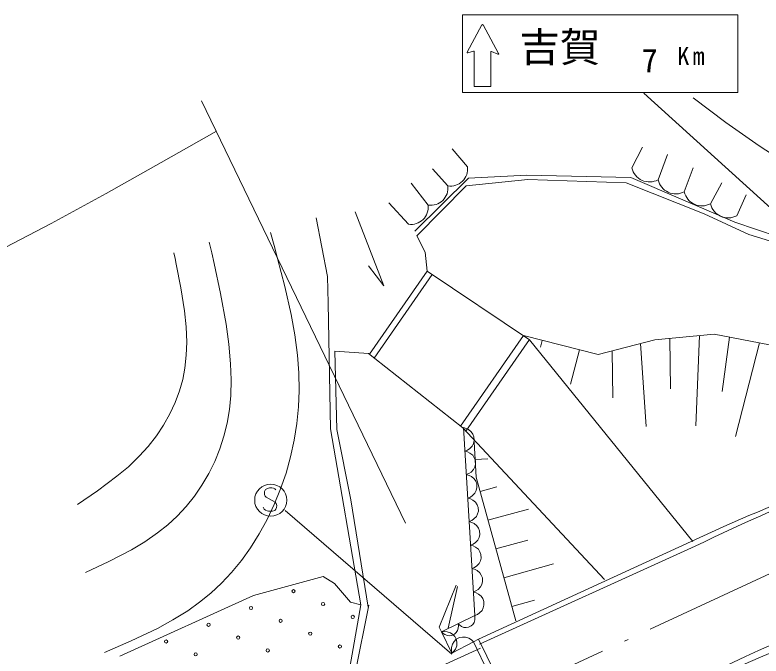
# Model space of a CAD drawing. Units: millimetres, scale not verified. Extents: x -10028 to 629972, y -208161 to 151839.
# Drawn here: x 283134 to 329352, y 72606 to 112332 of the extents above; entities that cross this region are included whole.
import ezdxf
from ezdxf.enums import TextEntityAlignment as Align

# ---------------------------------------------------------------- set-up
doc = ezdxf.new("R2010")
doc.units = ezdxf.units.MM
doc.header["$LTSCALE"] = 1000
doc.linetypes.add('DASHED_SPACED', pattern=[12, 6, -6])
doc.linetypes.add('LONG_DASHED_DOTTED', pattern=[15.25, 12, -1.5, 0.25, -1.5])
doc.layers.add('S-BGD', color=7, linetype='Continuous', lineweight=13)
doc.styles.add('ＭＳ ゴシック', font='')
doc.styles.get('ＭＳ ゴシック').set_extended_font_data('MS Gothic')

msp = doc.modelspace()

# ---------------------------------------------------------------- linework, layer by layer
at = {"layer": 'S-BGD'}
for p, q in [((310864, 107532), (310864, 112332)), ((310864, 112332), (327920, 112332)), ((327920, 112332), (327920, 107532)), ((311151, 110031), (312064, 111714)), ((312128, 111715), (313094, 109951)), ((311539, 110080), (311192, 109980)), ((311585, 107892), (311585, 110045)), ((312606, 110031), (312606, 107903)), ((313049, 109900), (312655, 110064)), ((311585, 107892), (312607, 107892)), ((327920, 107532), (310864, 107532)), ((344428, 87258), (322080, 107478)), ((294700, 107017), (307328, 80844)), ((325145, 107189), (327172, 105675)), ((327172, 105675), (329232, 104212)), ((292200, 103186), (295614, 105122)), ((311167, 102925), (310212, 104045)), ((321351, 102859), (322010, 104144)), ((329232, 104212), (330635, 103293)), ((322974, 102117), (323559, 103683)), ((288785, 101276), (292200, 103186)), ((309948, 101738), (308992, 102793)), ((324597, 101376), (325141, 102859)), ((307915, 98930), (311237, 102212)), ((311237, 102212), (314835, 102410)), ((314835, 102410), (321281, 102252)), ((321281, 102252), (327727, 99483)), ((308729, 100552), (307674, 101903)), ((308035, 98654), (311079, 101737)), ((311079, 101737), (314914, 102133)), ((314914, 102133), (321004, 101935)), ((321004, 101935), (325829, 99997)), ((326220, 100634), (326921, 101936)), ((285377, 99417), (288785, 101276)), ((327843, 99893), (328436, 101178)), ((307509, 99365), (306290, 100684)), ((304203, 100127), (305982, 95551)), ((325829, 99997), (328597, 98732)), ((281952, 97617), (285377, 99417)), ((302498, 96115), (301787, 99761)), ((327727, 99483), (330890, 98416)), ((299187, 98038), (298961, 98850)), ((308035, 98654), (308554, 97634)), ((328597, 98732), (334529, 96873)), ((295322, 97599), (295171, 98260)), ((299406, 97236), (299187, 98038)), ((293055, 97240), (292981, 97586)), ((295471, 96937), (295322, 97599)), ((308554, 97634), (308667, 96452)), ((293128, 96894), (293055, 97240)), ((299853, 95503), (299406, 97236)), ((293418, 95431), (293128, 96894)), ((295872, 95062), (295471, 96937)), ((305982, 95551), (305037, 96793)), ((305094, 91306), (308663, 96454)), ((305388, 91060), (308981, 96241)), ((308667, 96452), (315016, 92208)), ((302542, 94469), (302498, 96115)), ((293644, 93987), (293418, 95431)), ((300240, 93765), (299853, 95503)), ((296214, 93176), (295872, 95062)), ((302676, 86687), (302542, 94469)), ((293741, 93014), (293644, 93987)), ((300464, 92506), (300240, 93765)), ((293776, 92050), (293741, 93014)), ((296386, 91939), (296214, 93176)), ((300627, 91242), (300464, 92506)), ((310743, 86853), (314634, 92463)), ((314634, 92463), (319253, 91285)), ((322772, 92195), (326450, 92551)), ((325531, 92462), (325315, 86874)), ((326450, 92551), (332077, 91461)), ((293749, 91242), (293776, 92050)), ((311067, 86542), (315003, 92217)), ((315016, 92208), (325122, 79701)), ((315789, 92169), (315680, 91744)), ((319253, 91285), (322772, 92195)), ((323692, 92284), (323733, 89168)), ((327388, 92369), (326936, 89009)), ((329263, 92006), (327766, 86202)), ((296497, 90705), (296386, 91939)), ((318098, 91580), (317556, 89453)), ((321892, 91967), (322230, 86834)), ((293662, 90452), (293749, 91242)), ((300710, 90153), (300627, 91242)), ((303076, 86643), (302945, 91490)), ((305033, 91356), (302945, 91490)), ((305033, 91356), (305420, 91035)), ((320133, 91512), (320174, 88614)), ((296530, 89722), (296497, 90705)), ((305420, 91035), (310871, 86753)), ((293524, 89738), (293662, 90452)), ((300733, 89070), (300710, 90153)), ((293328, 89042), (293524, 89738)), ((296503, 88741), (296530, 89722)), ((293060, 88320), (293328, 89042)), ((296421, 87883), (296503, 88741)), ((300693, 88043), (300733, 89070)), ((292736, 87625), (293060, 88320)), ((296280, 87042), (296421, 87883)), ((300592, 87016), (300693, 88043)), ((292338, 86918), (292736, 87625)), ((291894, 86249), (292338, 86918)), ((296083, 86237), (296280, 87042)), ((300431, 85984), (300592, 87016)), ((304566, 75783), (302676, 86687)), ((303946, 82279), (303076, 86643)), ((310871, 86753), (319649, 77360)), ((311614, 75119), (310918, 86761)), ((311088, 86713), (310918, 86761)), ((311235, 86637), (311088, 86713)), ((311404, 86505), (311235, 86637)), ((311501, 86350), (311404, 86505)), ((291383, 85591), (291894, 86249)), ((295829, 85455), (296083, 86237)), ((300209, 84959), (300431, 85984)), ((311566, 86183), (311501, 86350)), ((311579, 85957), (311566, 86183)), ((290836, 84985), (291383, 85591)), ((311305, 85466), (311457, 85617)), ((311457, 85617), (311535, 85783)), ((311535, 85783), (311579, 85957)), ((311700, 83692), (311581, 85867)), ((295511, 84670), (295829, 85455)), ((311005, 85306), (311169, 85370)), ((311175, 85257), (311005, 85306)), ((311169, 85370), (311305, 85466)), ((311322, 85182), (311175, 85257)), ((311491, 85050), (311322, 85182)), ((311588, 84895), (311491, 85050)), ((290164, 84341), (290836, 84985)), ((295142, 83919), (295511, 84670)), ((299928, 83946), (300209, 84959)), ((311653, 84727), (311588, 84895)), ((311640, 84780), (312430, 84823)), ((311666, 84502), (311653, 84727)), ((289452, 83743), (290164, 84341)), ((311392, 84011), (311544, 84162)), ((311544, 84162), (311622, 84327)), ((311622, 84327), (311666, 84502)), ((288245, 82850), (289452, 83743)), ((294720, 83196), (295142, 83919)), ((299591, 82959), (299928, 83946)), ((311092, 83850), (311256, 83915)), ((311262, 83802), (311092, 83850)), ((311256, 83915), (311392, 84011)), ((311409, 83727), (311262, 83802)), ((311578, 83595), (311409, 83727)), ((314152, 74795), (311700, 83692)), ((294250, 82507), (294720, 83196)), ((311675, 83440), (311578, 83595)), ((311740, 83272), (311675, 83440)), ((311753, 83046), (311740, 83272)), ((287000, 82003), (288245, 82850)), ((298594, 82807), (298589, 82692)), ((298659, 82917), (298594, 82807)), ((298769, 82992), (298659, 82917)), ((298899, 83027), (298769, 82992)), ((299054, 83027), (298899, 83027)), ((299159, 83007), (299054, 83027)), ((299234, 82972), (299159, 83007)), ((299198, 81992), (299591, 82959)), ((299289, 82912), (299234, 82972)), ((311631, 82707), (311709, 82872)), ((311709, 82872), (311753, 83046)), ((311945, 82803), (312987, 83090)), ((293739, 81866), (294250, 82507)), ((298589, 82692), (298594, 82617)), ((298594, 82617), (298634, 82517)), ((298634, 82517), (298704, 82462)), ((298704, 82462), (299249, 82147)), ((305023, 75641), (303946, 82279)), ((311179, 82395), (311343, 82460)), ((311349, 82347), (311179, 82395)), ((311343, 82460), (311479, 82555)), ((311496, 82272), (311349, 82347)), ((311479, 82555), (311631, 82707)), ((311665, 82139), (311496, 82272)), ((293192, 81276), (293739, 81866)), ((298574, 81717), (298504, 81832)), ((298754, 81059), (299198, 81992)), ((299249, 82147), (299309, 82057)), ((299339, 81812), (299304, 81717)), ((299309, 82057), (299349, 81932)), ((299349, 81932), (299339, 81812)), ((311762, 81985), (311665, 82139)), ((311827, 81817), (311762, 81985)), ((311840, 81591), (311827, 81817)), ((298654, 81642), (298574, 81717)), ((298749, 81597), (298654, 81642)), ((298849, 81582), (298749, 81597)), ((299079, 81582), (298849, 81582)), ((299234, 81627), (299079, 81582)), ((299304, 81717), (299234, 81627)), ((310203, 72726), (299879, 81620)), ((311718, 81252), (311796, 81417)), ((311796, 81417), (311840, 81591)), ((312435, 81023), (314953, 81717)), ((292598, 80728), (293192, 81276)), ((298265, 80171), (298754, 81059)), ((311266, 80940), (311430, 81004)), ((311436, 80892), (311266, 80940)), ((311430, 81004), (311566, 81100)), ((311583, 80816), (311436, 80892)), ((311566, 81100), (311718, 81252)), ((291975, 80234), (292598, 80728)), ((311752, 80684), (311583, 80816)), ((311849, 80529), (311752, 80684)), ((311914, 80362), (311849, 80529)), ((311856, 73649), (327040, 80632)), ((291178, 79689), (291975, 80234)), ((297725, 79315), (298265, 80171)), ((311805, 79796), (311883, 79962)), ((311883, 79962), (311927, 80136)), ((311927, 80136), (311914, 80362)), ((290353, 79199), (291178, 79689)), ((311353, 79485), (311517, 79549)), ((311517, 79549), (311653, 79645)), ((311653, 79645), (311805, 79796)), ((312926, 79244), (314897, 79787)), ((288948, 78471), (290353, 79199)), ((297160, 78529), (297725, 79315)), ((311523, 79436), (311353, 79485)), ((311670, 79361), (311523, 79436)), ((311839, 79229), (311670, 79361)), ((311936, 79074), (311839, 79229)), ((311912, 73339), (325267, 79408)), ((312001, 78906), (311936, 79074)), ((311970, 78506), (312014, 78681)), ((312014, 78681), (312001, 78906)), ((287506, 77792), (288948, 78471)), ((296555, 77791), (297160, 78529)), ((311604, 78094), (311740, 78190)), ((311740, 78190), (311892, 78341)), ((311892, 78341), (311970, 78506)), ((313416, 77464), (316503, 78315)), ((295935, 77126), (296555, 77791)), ((311440, 78029), (311604, 78094)), ((311610, 77981), (311440, 78029)), ((311757, 77906), (311610, 77981)), ((311926, 77774), (311757, 77906)), ((312023, 77619), (311926, 77774)), ((297921, 76367), (302220, 77534)), ((302220, 77534), (302921, 77110)), ((312088, 77451), (312023, 77619)), ((312057, 77051), (312101, 77225)), ((312101, 77225), (312088, 77451)), ((295274, 76507), (295935, 77126)), ((302921, 77110), (303929, 75942)), ((309409, 74406), (310465, 77006)), ((311691, 76639), (311827, 76734)), ((311827, 76734), (311979, 76886)), ((311979, 76886), (312057, 77051)), ((289640, 72598), (297921, 76367)), ((294575, 75937), (295274, 76507)), ((311527, 76574), (311691, 76639)), ((311697, 76526), (311527, 76574)), ((311844, 76451), (311697, 76526)), ((312013, 76318), (311844, 76451)), ((312110, 76164), (312013, 76318)), ((293839, 75416), (294575, 75937)), ((303929, 75942), (304566, 75783)), ((312175, 75996), (312110, 76164)), ((312188, 75770), (312175, 75996)), ((313906, 75685), (315325, 76076)), ((292917, 74846), (293839, 75416)), ((304566, 75783), (303664, 70687)), ((303990, 70456), (305048, 75764)), ((311914, 75279), (312066, 75431)), ((312066, 75431), (312144, 75596)), ((312144, 75596), (312188, 75770)), ((309557, 74106), (311614, 75119)), ((311614, 75119), (311778, 75183)), ((311631, 74980), (311614, 75119)), ((311621, 74851), (311631, 74980)), ((311778, 75183), (311914, 75279)), ((291960, 74324), (292917, 74846)), ((310603, 74474), (310585, 74613)), ((310585, 74613), (310682, 74513)), ((310593, 74345), (310603, 74474)), ((310682, 74513), (310793, 74444)), ((310793, 74444), (310949, 74380)), ((311232, 74395), (311392, 74473)), ((311392, 74473), (311494, 74571)), ((311494, 74571), (311576, 74689)), ((311576, 74689), (311621, 74851)), ((290341, 73548), (291960, 74324)), ((309557, 74106), (309409, 74406)), ((309736, 74127), (309557, 74106)), ((309557, 74106), (309654, 74007)), ((310197, 72778), (309557, 74106)), ((309654, 74007), (309765, 73937)), ((309902, 74113), (309736, 74127)), ((310110, 74054), (309902, 74113)), ((310261, 73946), (310110, 74054)), ((310204, 73889), (310364, 73967)), ((310364, 73967), (310465, 74065)), ((310465, 74065), (310548, 74182)), ((310548, 74182), (310593, 74345)), ((310949, 74380), (311093, 74374)), ((311093, 74374), (311232, 74395)), ((288685, 72822), (290341, 73548)), ((309765, 73937), (309921, 73874)), ((309921, 73874), (310064, 73868)), ((310064, 73868), (310204, 73889)), ((311542, 73490), (310197, 72778)), ((310335, 73509), (310230, 73351)), ((310385, 73814), (310261, 73946)), ((310466, 73644), (310335, 73509)), ((310485, 73608), (310385, 73814)), ((310675, 73754), (310466, 73644)), ((310510, 73428), (310485, 73608)), ((310859, 73787), (310675, 73754)), ((311050, 73785), (310859, 73787)), ((311259, 73706), (311050, 73785)), ((311409, 73618), (311259, 73706)), ((311542, 73490), (311409, 73618)), ((311529, 73490), (311856, 73649)), ((315108, 66113), (311529, 73490)), ((311856, 73649), (315435, 66271)), ((277481, 57417), (311977, 73097)), ((310177, 73133), (310169, 72961)), ((310230, 73351), (310177, 73133)), ((310326, 72901), (310417, 73044)), ((310417, 73044), (310501, 73243)), ((310501, 73243), (310510, 73428)), ((310169, 72961), (310197, 72778)), ((310197, 72778), (310326, 72901))]:
    msp.add_line(p, q, dxfattribs=at)
at = {"layer": 'S-BGD', "linetype": 'LONG_DASHED_DOTTED'}
msp.add_line((267105, 48669), (330188, 77839), dxfattribs=at)
at = {"layer": 'S-BGD', "linetype": 'DASHED_SPACED'}
msp.add_line((310546, 76925), (309978, 74325), dxfattribs=at)
at = {"layer": 'S-BGD'}
for centre, radius in [((298979, 82267), 995), ((300389, 76626), 99.5), ((302223, 75830), 99.5), ((297758, 75587), 99.5), ((299593, 74791), 99.5), ((304058, 75034), 99.5), ((295127, 74548), 99.5), ((301427, 73995), 99.5), ((292496, 73509), 99.5), ((296962, 73752), 99.5), ((298797, 72956), 99.5), ((303262, 73199), 99.5), ((294331, 72713), 99.5)]:
    msp.add_circle(centre, radius, dxfattribs=at)
for centre, radius, start, end in [((312096, 111697), 36, 28.7198, 151.5023), ((311182, 110014), 36, 151.5023, 286.1128), ((311549, 110045), 36, 360, 106.1128), ((312642, 110031), 36, 67.3902, 180), ((313062, 109934), 36, 247.3901, 28.7198), ((310113, 102789), 1063, 261.0851, 7.3453), ((322441, 103097), 1115, 192.3165, 298.5767), ((308894, 101602), 1063, 261.0851, 7.3453), ((324064, 102355), 1115, 192.3165, 298.5767), ((325687, 101614), 1115, 192.3165, 298.5767), ((307674, 100416), 1063, 261.0851, 7.3453), ((327310, 100872), 1115, 192.3165, 298.5767), ((371614, -14820), 105009, 105.00174, 116.19055), ((384264, -48958), 141662, 106.48303, 113.82538), ((376773, -33048), 116183, 101.69641, 115.46805), ((378220, -38931), 121729, 101.60864, 115.0177)]:
    msp.add_arc(centre, radius, start, end, dxfattribs=at)

# ---------------------------------------------------------------- texts
at = {"layer": 'S-BGD', "style": 'ＭＳ ゴシック'}
msp.add_text('吉賀', height=1833, dxfattribs=at).set_placement((314389, 108872), align=Align.BOTTOM_LEFT)
at = {"layer": 'S-BGD', "attachment_point": 7, "style": 'ＭＳ ゴシック'}
for s, insert, char_height in [('\\T1.3;\\~7', (320658, 108767), 1466), ('\\T1.27;Km', (324159, 109238), 1100)]:
    msp.add_mtext(s, dxfattribs=dict(at, insert=insert, char_height=char_height))

doc.saveas('drawing.dxf')
